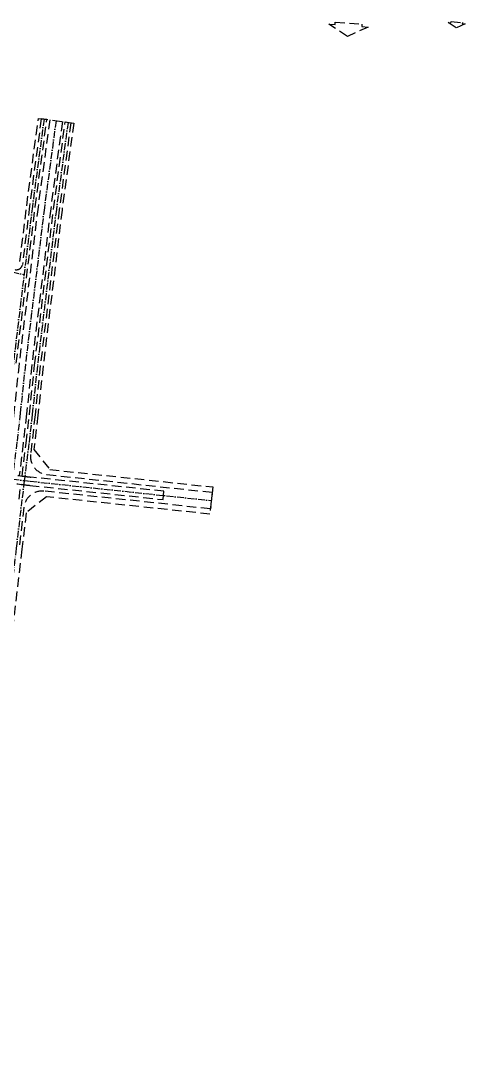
# Model space of a CAD drawing. Header units: metres. Extents: x 563371 to 571261, y 2062953 to 2068466.
# Drawn here: x 569435 to 570019, y 2062992 to 2064370 of the extents above; entities that cross this region are included whole.
import ezdxf

# ---------------------------------------------------------------- set-up
doc = ezdxf.new("R2010")
doc.units = ezdxf.units.M
doc.linetypes.add('ACAD_ISO10W100', pattern=[18.5, 12, -3, 0.5, -3])
doc.linetypes.add('HIDDEN', pattern=[0.375, 0.25, -0.125])
for name, color, linetype in [('LogDg phu', 7, 'CONTINUOUS'), ('TimDg', 222, 'CONTINUOUS'), ('ViaHeSphu', 32, 'CONTINUOUS')]:
    doc.layers.add(name, color=color, linetype=linetype)

msp = doc.modelspace()

# ---------------------------------------------------------------- linework, layer by layer
at = {"layer": 'LogDg phu', "linetype": 'HIDDEN', "ltscale": 50}
for points in [[(569883.169, 2064363.055), (569891.499, 2064362.438), (569864.582, 2064350.073), (569839.86, 2064366.262), (569848.19, 2064365.645), (569848.425, 2064368.818), (569883.404, 2064366.229)], [(570015.492, 2064366.822), (570019.058, 2064366.507), (570007.449, 2064361.372), (569996.954, 2064368.458), (570000.52, 2064368.143), (570000.64, 2064369.502), (570015.612, 2064368.18)]]:
    msp.add_lwpolyline(points, close=True, dxfattribs=at)
msp.add_lwpolyline([(569428.763, 2063920.171), (569453.713, 2064125.976), (569469.095, 2064240.763), (569461.662, 2064241.759), (569446.273, 2064126.925), (569436.968, 2064050.167, -0.44386032), (569427.274, 2064043.324)], format="xyb", dxfattribs=at)
at = {"layer": 'LogDg phu', "linetype": 'HIDDEN', "ltscale": 50, "elevation": 0}
for points in [[(569436.366, 2063771.791), (569441.758, 2063815.079), (569446.1, 2063853.024), (569452.909, 2063917.432), (569477.818, 2064122.9), (569493.18, 2064237.535), (569500.614, 2064236.539), (569485.258, 2064121.95), (569460.361, 2063916.586), (569453.555, 2063852.204), (569447.615, 2063800.291, 0.41644053), (569468.913, 2063773.698), (569686.532, 2063750.473), (569684.198, 2063728.598), (569465.285, 2063751.96, 0.41122325), (569438.901, 2063730.886), (569432.489, 2063676.111)], [(569435.006, 2063760.875, 0.00644137), (569446.659, 2063759.479), (569621.881, 2063740.779), (569623.048, 2063751.717), (569447.826, 2063770.417, -0.00649116), (569436.367, 2063771.791)]]:
    msp.add_lwpolyline(points, format="xyb", dxfattribs=at)
msp.add_lwpolyline([(569447.826, 2063770.417, -0.02017209), (569412.359, 2063775.656, -0.10534106), (569241.519, 2063847.264), (569236.27, 2063837.519, 0.10503558), (569410.997, 2063764.719, 0.01979074), (569446.659, 2063759.479), (569621.881, 2063740.779), (569623.048, 2063751.717)], format="xyb", close=True, dxfattribs=at)
msp.add_lwpolyline([(569432.595, 2063741.521), (569435.006, 2063760.875)], dxfattribs=at)
at = {"layer": 'TimDg', "linetype": 'ACAD_ISO10W100', "ltscale": 0.75, "elevation": 0}
for points in [[(566803.155, 2064656.082), (567685.026, 2064355.582, 0.02300435), (567707.107, 2064349.175), (568107.625, 2064252.683, 0.07699729), (568145.766, 2064249.521), (568475.06, 2064272.93, -0.16092798), (568727.387, 2064208.998), (569232.814, 2063846.674, 0.12962825), (569447.242, 2063764.948), (569685.365, 2063739.536)], [(568929.787, 2064297.124), (569187.177, 2064110.152, 0.10221422), (569260.92, 2064076.82), (569438.882, 2064036.876)]]:
    msp.add_lwpolyline(points, format="xyb", dxfattribs=at)
for points in [[(569465.378, 2064241.261), (569449.993, 2064126.45), (569425.037, 2063920.594), (569418.218, 2063856.093), (569413.906, 2063818.407), (569407.988, 2063770.899)], [(569481.138, 2064239.149), (569465.766, 2064124.438), (569440.836, 2063918.802), (569434.022, 2063854.354), (569429.694, 2063816.521), (569423.662, 2063768.097)], [(569481.138, 2064239.149), (569465.766, 2064124.438), (569440.836, 2063918.802), (569434.022, 2063854.354), (569429.694, 2063816.521), (569424.342, 2063773.558)], [(569496.897, 2064237.037), (569481.538, 2064122.425), (569456.635, 2063917.009), (569449.827, 2063852.614), (569445.482, 2063814.634), (569439.405, 2063765.854)], [(569439.405, 2063765.854), (569436.318, 2063741.071), (569428.764, 2063676.55), (569416.289, 2063571.007), (569406.098, 2063484.056), (569398.426, 2063418.782), (569390.642, 2063353.212), (569380.852, 2063274.647), (569361.182, 2063086.573), (569357.666, 2063047.452), (569346.98, 2062991.745)]]:
    msp.add_lwpolyline(points, dxfattribs=at)
at = {"layer": 'ViaHeSphu', "linetype": 'HIDDEN', "ltscale": 50}
msp.add_lwpolyline([(569433.642, 2064053.896), (569442.553, 2064127.4), (569457.945, 2064242.257), (569504.33, 2064236.041), (569488.978, 2064121.475), (569464.087, 2063916.163), (569457.282, 2063851.794), (569452.929, 2063813.744), (569452.048, 2063806.67), (569472.945, 2063780.307), (569687.275, 2063757.434), (569683.455, 2063721.637), (569468.494, 2063744.578), (569441.788, 2063723.294), (569436.213, 2063675.673), (569423.737, 2063570.127)], dxfattribs=at)
at = {"layer": 'ViaHeSphu', "linetype": 'HIDDEN', "ltscale": 50, "elevation": 0}
for points in [[(569472.812, 2064240.265), (569457.433, 2064125.501), (569432.489, 2063919.749), (569425.673, 2063855.273), (569421.353, 2063817.517), (569416.053, 2063774.973)], [(569489.463, 2064238.033), (569474.098, 2064123.374), (569449.182, 2063917.854), (569442.372, 2063853.435), (569438.035, 2063815.524), (569432.65, 2063772.301)]]:
    msp.add_lwpolyline(points, dxfattribs=at)

doc.saveas('drawing.dxf')
